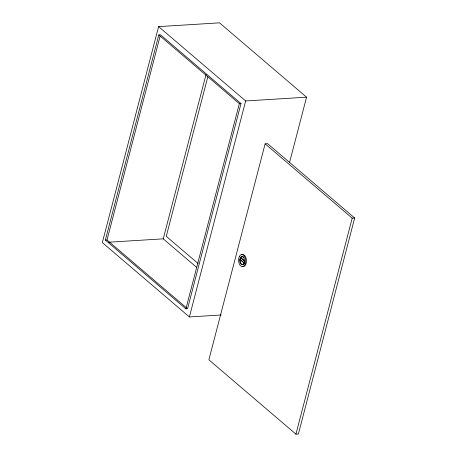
<?xml version="1.0" encoding="UTF-8"?>
<svg xmlns="http://www.w3.org/2000/svg" width="457" height="457" viewBox="0 0 457 457"><rect width="100%" height="100%" fill="white"/><g stroke="black" fill="none" stroke-linecap="round" stroke-linejoin="round"><path stroke-width="0.69" d="M239.782 259.719L240.268 257.862A4.039 2.354 86.5 0 1 243.055 256.994A4.039 2.354 86.5 0 1 244.455 261.438L243.969 263.295A4.039 2.354 86.5 0 1 241.187 264.163A4.039 2.354 86.5 0 1 239.782 259.719L240.611 259.667L244.272 262.798M240.611 259.667L241.09 257.817L244.752 260.941M289.492 162.749L306.567 97.192L219.503 22.85L158.602 26.615L102.339 242.604L189.398 316.947L221.268 314.976M105.361 240.096L158.813 34.903L160.458 34.801L240.993 103.568L187.541 308.761L185.896 308.858L105.361 240.096L107.012 239.994L186.462 307.835M107.012 239.994L160.099 36.183M196.767 267.471L163.24 238.84L206.021 74.605M207.838 76.736L166.268 236.332L198.155 263.563M185.896 308.858L239.342 103.67L158.813 34.903M189.398 316.947L245.66 100.957L158.602 26.615M265.129 143.818L208.872 359.808L295.93 434.15L298.398 433.996L354.661 218.006L267.602 143.664L265.129 143.818L352.193 218.16L354.661 218.006M295.93 434.15L352.193 218.16M245.66 100.957L306.567 97.192M239.342 103.67L240.993 103.568M108.715 242.21L163.24 238.84M240.268 257.862L241.09 257.817M244.455 261.438L244.786 261.421L240.599 257.845A4.039 2.354 86.5 0 1 242.176 256.531M243.969 263.295L244.301 263.278L240.114 259.702A4.039 2.354 86.5 0 0 241.513 264.146A4.039 2.354 86.5 0 0 244.301 263.278M241.627 254.738A6.084 3.542 86.5 0 1 246.472 260.244A6.084 3.542 86.5 0 1 242.427 266.465M242.793 256.617A4.039 2.354 86.5 0 1 243.912 257.577M239.331 256.491A6.084 3.542 86.5 0 0 241.604 266.517A6.084 3.542 86.5 0 0 245.42 258.731A6.084 3.542 86.5 0 0 239.331 256.491"/></g></svg>
